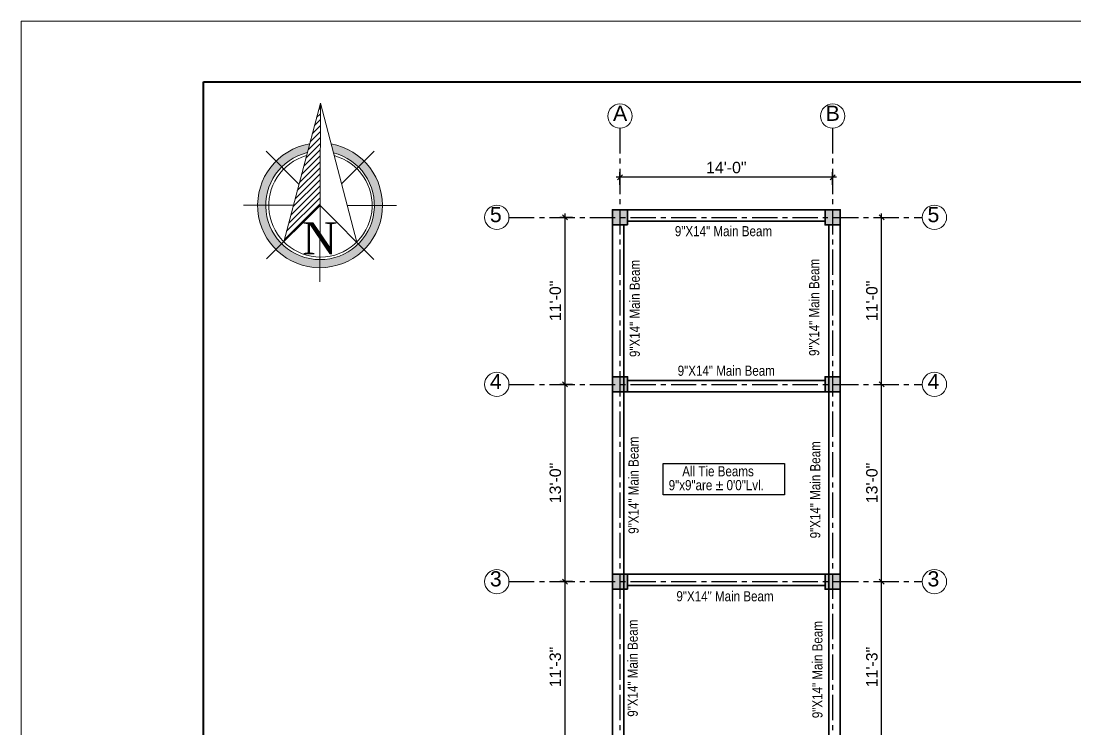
# Model space of a CAD drawing. Header units: inches. Extents: x 334224 to 340955, y 74691 to 79424.
# Drawn here: x 337781 to 338613, y 76376 to 76935 of the extents above; entities that cross this region are included whole.
import ezdxf

# ---------------------------------------------------------------- set-up
doc = ezdxf.new("R2010")
doc.units = ezdxf.units.IN
doc.header["$MEASUREMENT"] = 0
doc.linetypes.add('CENTERX2', pattern=[4, 2.5, -0.5, 0.5, -0.5])
doc.layers.get('Defpoints').update_dxf_attribs({"lineweight": 0})
for name, color, linetype, lineweight in [('base line', 201, 'Continuous', 40), ('hatch color 2', 33, 'Continuous', 9), ('tree', 92, 'Continuous', 0), ('Wall', 20, 'Continuous', 35)]:
    doc.layers.add(name, color=color, linetype=linetype, lineweight=lineweight)
for name, color, linetype in [('CENTERLINE', 252, 'CENTERX2'), ('dimension', 241, 'Continuous'), ('text', 113, 'Continuous')]:
    doc.layers.add(name, color=color, linetype=linetype)
doc.styles.add('dim', font='ARIALN.TTF')
doc.styles.get("Standard").update_dxf_attribs({"font": 'arial.ttf', "height": 9})
doc.dimstyles.new('NKs1-8', dxfattribs={"dimtxt": 6, "dimasz": 4, "dimexe": 4, "dimexo": 3, "dimgap": 3, "dimtad": 1, "dimdec": 0, "dimzin": 3, "dimlunit": 4, "dimtxsty": 'Standard', "dimblk": 'OBLIQUE', "dimcen": 0, "dimdle": 3, "dimclrd": 256, "dimclre": 256, "dimclrt": 256, "dimadec": 0, "dimazin": 0, "dimtfac": 1, "dimtdec": 0, "dimtix": 1, "dimtmove": 2, "dimatfit": 2, "dimfxl": 0, "dimlwd": -1, "dimlwe": -1, "dimarcsym": 0})

# ---------------------------------------------------------------- blocks, each defined once
blk = doc.blocks.new('north2')
at = {"layer": 'tree'}
h = blk.add_hatch(dxfattribs=at)
h.set_pattern_fill('ANSI31', color=256, scale=25, style=0)
h.set_pattern_definition([(45, (-27704.08, -7227.18), (-56.1266, 56.1266), [])])
h.paths.add_polyline_path([(-675, -681), (0, 0), (0, 1906)])
h = blk.add_hatch(color=256, dxfattribs=at)
h.paths.add_polyline_path([(-716, 716), (-823, 823, 0.198912), (-1164, 0), (-1013, 0, -0.198912)])
h.paths.add_polyline_path([(-823, 823), (-716, 716, -0.137283), (-240, 984), (-198, 1147, 0.154811)])
h.paths.add_polyline_path([(713, 720), (819, 827, 0.152968), (201, 1146), (244, 983, -0.135153)])
h.paths.add_polyline_path([(1013, 0), (1164, 0, 0.200103), (819, 827), (713, 720, -0.200103)])
h.paths.add_polyline_path([(1164, 0), (1013, 0, -0.198912), (716, -716), (823, -823, 0.198912)])
h.paths.add_polyline_path([(823, -823), (716, -716, -0.198912), (0, -1013), (0, -1164, 0.198912)])
h.paths.add_polyline_path([(0, -1164), (0, -1013, -0.197722), (-713, -720), (-819, -827, 0.197722)])
h.paths.add_polyline_path([(-819, -827), (-713, -720, -0.200103), (-1013, 0), (-1164, 0, 0.200103)])
for p, q in [((0, 1906), (-675, -681)), ((0, 1906), (686, -686)), ((0, -1427), (0, 1906)), ((-394, 394), (-1009, 1009)), ((1003, 1012), (398, 402)), ((-1427, 0), (-497, 0)), ((0, 0), (-995, -1004)), ((1009, -1009), (0, 0)), ((504, 0), (1427, 0))]:
    blk.add_line(p, q, dxfattribs=at)
for centre, radius, start, end in [((0, 0), 1164, 99.7994, 80.0504), ((0, 0), 1013, 103.7326, 76.0506), ((8, 0), 964, 105.8346, 74.9771)]:
    blk.add_arc(centre, radius, start, end, dxfattribs=at)
at = {"layer": 'tree', "insert": (-332, -315), "char_height": 600, "attachment_point": 1}
blk.add_mtext('{\\fTimes New Roman|b0|i0|c0|p18;N}', dxfattribs=at)
blk = doc.blocks.new('_OBLIQUE')
at = {"color": 0, "linetype": 'ByBlock'}
blk.add_line((-0.5, -0.5), (0.5, 0.5), dxfattribs=at)
blk = doc.blocks.new('*D383')
at = {"layer": 'Defpoints', "color": 0, "transparency": 16777216}
for p in [(338308.36, 76780.25), (338210.14, 76648.25), (338308.36, 76648.25)]:
    blk.add_point(p, dxfattribs=at)
at = {"layer": 'dimension', "transparency": 16777216}
for p, q in [((338210.14, 76783.25), (338210.14, 76645.25)), ((338216.14, 76780.25), (338206.14, 76780.25)), ((338216.14, 76648.25), (338206.14, 76648.25))]:
    blk.add_line(p, q, dxfattribs=at)
at = {"layer": 'dimension', "transparency": 16777216, "xscale": 4, "yscale": 4, "zscale": 4}
for p, rotation in [((338210.14, 76780.25), 90), ((338210.14, 76648.25), 270)]:
    blk.add_blockref('_OBLIQUE', p, dxfattribs=dict(at, rotation=rotation))
at = {"layer": 'dimension', "transparency": 16777216, "insert": (338202.55, 76714.25), "char_height": 9, "attachment_point": 5, "rotation": 90}
blk.add_mtext('11\'-0"', dxfattribs=at)
blk = doc.blocks.new('*D384')
at = {"layer": 'Defpoints', "color": 0, "transparency": 16777216}
for p in [(338308.36, 76648.25), (338210.14, 76492.25), (338308.36, 76492.25)]:
    blk.add_point(p, dxfattribs=at)
at = {"layer": 'dimension', "transparency": 16777216}
for p, q in [((338216.14, 76648.25), (338206.14, 76648.25)), ((338210.14, 76651.25), (338210.14, 76489.25)), ((338216.14, 76492.25), (338206.14, 76492.25))]:
    blk.add_line(p, q, dxfattribs=at)
at = {"layer": 'dimension', "transparency": 16777216, "xscale": 4, "yscale": 4, "zscale": 4}
for p, rotation in [((338210.14, 76648.25), 90), ((338210.14, 76492.25), 270)]:
    blk.add_blockref('_OBLIQUE', p, dxfattribs=dict(at, rotation=rotation))
at = {"layer": 'dimension', "transparency": 16777216, "insert": (338202.55, 76570.25), "char_height": 9, "attachment_point": 5, "rotation": 90}
blk.add_mtext('13\'-0"', dxfattribs=at)
blk = doc.blocks.new('*D385')
at = {"layer": 'Defpoints', "color": 0, "transparency": 16777216}
for p in [(338308.36, 76492.25), (338210.14, 76357.25), (338308.36, 76357.25)]:
    blk.add_point(p, dxfattribs=at)
at = {"layer": 'dimension', "transparency": 16777216}
for p, q in [((338216.14, 76492.25), (338206.14, 76492.25)), ((338210.14, 76495.25), (338210.14, 76354.25)), ((338216.14, 76357.25), (338206.14, 76357.25))]:
    blk.add_line(p, q, dxfattribs=at)
at = {"layer": 'dimension', "transparency": 16777216, "xscale": 4, "yscale": 4, "zscale": 4}
for p, rotation in [((338210.14, 76492.25), 90), ((338210.14, 76357.25), 270)]:
    blk.add_blockref('_OBLIQUE', p, dxfattribs=dict(at, rotation=rotation))
at = {"layer": 'dimension', "transparency": 16777216, "insert": (338202.55, 76424.75), "char_height": 9, "attachment_point": 5, "rotation": 90}
blk.add_mtext('11\'-3"', dxfattribs=at)
blk = doc.blocks.new('*D387')
at = {"layer": 'Defpoints', "color": 0, "transparency": 16777216}
for p in [(338253.59, 76812.02), (338253.59, 76733.72), (338421.59, 76721.72)]:
    blk.add_point(p, dxfattribs=at)
at = {"layer": 'dimension', "transparency": 16777216}
for p, q in [((338253.59, 76806.02), (338253.59, 76816.02)), ((338421.59, 76806.02), (338421.59, 76816.02)), ((338424.59, 76812.02), (338250.59, 76812.02))]:
    blk.add_line(p, q, dxfattribs=at)
at = {"layer": 'dimension', "transparency": 16777216, "xscale": 4, "yscale": 4, "zscale": 4, "rotation": 180}
blk.add_blockref('_OBLIQUE', (338253.59, 76812.02), dxfattribs=at)
at = {"layer": 'dimension', "transparency": 16777216, "xscale": 4, "yscale": 4, "zscale": 4}
blk.add_blockref('_OBLIQUE', (338421.59, 76812.02), dxfattribs=at)
at = {"layer": 'dimension', "transparency": 16777216, "insert": (338337.59, 76819.62), "char_height": 9, "attachment_point": 5}
blk.add_mtext('14\'-0"', dxfattribs=at)
blk = doc.blocks.new('*D389')
at = {"layer": 'Defpoints', "color": 0, "transparency": 16777216}
for p in [(338365.95, 76492.25), (338460.23, 76492.25), (338353.95, 76357.25)]:
    blk.add_point(p, dxfattribs=at)
at = {"layer": 'dimension', "transparency": 16777216}
for p, q in [((338454.23, 76492.25), (338464.23, 76492.25)), ((338460.23, 76354.25), (338460.23, 76495.25)), ((338454.23, 76357.25), (338464.23, 76357.25))]:
    blk.add_line(p, q, dxfattribs=at)
at = {"layer": 'dimension', "transparency": 16777216, "xscale": 4, "yscale": 4, "zscale": 4}
for p, rotation in [((338460.23, 76492.25), 90), ((338460.23, 76357.25), 270)]:
    blk.add_blockref('_OBLIQUE', p, dxfattribs=dict(at, rotation=rotation))
at = {"layer": 'dimension', "transparency": 16777216, "insert": (338452.63, 76424.75), "char_height": 9, "attachment_point": 5, "rotation": 90}
blk.add_mtext('11\'-3"', dxfattribs=at)
blk = doc.blocks.new('*D390')
at = {"layer": 'Defpoints', "color": 0, "transparency": 16777216}
for p in [(338365.95, 76648.25), (338460.23, 76648.25), (338365.95, 76492.25)]:
    blk.add_point(p, dxfattribs=at)
at = {"layer": 'dimension', "transparency": 16777216}
for p, q in [((338454.23, 76648.25), (338464.23, 76648.25)), ((338460.23, 76489.25), (338460.23, 76651.25)), ((338454.23, 76492.25), (338464.23, 76492.25))]:
    blk.add_line(p, q, dxfattribs=at)
at = {"layer": 'dimension', "transparency": 16777216, "xscale": 4, "yscale": 4, "zscale": 4}
for p, rotation in [((338460.23, 76648.25), 90), ((338460.23, 76492.25), 270)]:
    blk.add_blockref('_OBLIQUE', p, dxfattribs=dict(at, rotation=rotation))
at = {"layer": 'dimension', "transparency": 16777216, "insert": (338452.63, 76570.25), "char_height": 9, "attachment_point": 5, "rotation": 90}
blk.add_mtext('13\'-0"', dxfattribs=at)
blk = doc.blocks.new('*D391')
at = {"layer": 'Defpoints', "color": 0, "transparency": 16777216}
for p in [(338353.95, 76780.25), (338460.23, 76780.25), (338365.95, 76648.25)]:
    blk.add_point(p, dxfattribs=at)
at = {"layer": 'dimension', "transparency": 16777216}
for p, q in [((338460.23, 76645.25), (338460.23, 76783.25)), ((338454.23, 76780.25), (338464.23, 76780.25)), ((338454.23, 76648.25), (338464.23, 76648.25))]:
    blk.add_line(p, q, dxfattribs=at)
at = {"layer": 'dimension', "transparency": 16777216, "xscale": 4, "yscale": 4, "zscale": 4}
for p, rotation in [((338460.23, 76780.25), 90), ((338460.23, 76648.25), 270)]:
    blk.add_blockref('_OBLIQUE', p, dxfattribs=dict(at, rotation=rotation))
at = {"layer": 'dimension', "transparency": 16777216, "insert": (338452.63, 76714.25), "char_height": 9, "attachment_point": 5, "rotation": 90}
blk.add_mtext('11\'-0"', dxfattribs=at)
blk = doc.blocks.new('A$C33203FCC')
at = {"layer": 'text', "ltscale": 0.5}
blk.add_lwpolyline([(0, 24.64), (95.81, 24.64), (95.81, 0), (0, 0)], close=True, dxfattribs=at)
at = {"layer": 'text', "ltscale": 0.5, "style": 'dim'}
for s, p in [('All Tie Beams', (15.16, 14.53)), ('9"x9"are %%P 0\'0"Lvl.', (4.41, 3.54))]:
    blk.add_text(s, height=8, dxfattribs=at).set_placement(p)
blk = doc.blocks.new('Complete project')
at = {"layer": 'Wall'}
h = blk.add_hatch(color=256, dxfattribs=at)
h.dxf.hatch_style = 1
h.paths.add_polyline_path([(338247.58604, 76786.24529), (338247.58604, 76774.24529), (338259.58604, 76774.24529), (338259.58604, 76786.24529)])
h = blk.add_hatch(color=256, dxfattribs=at)
h.dxf.hatch_style = 1
h.paths.add_polyline_path([(338415.58604, 76786.24529), (338415.58604, 76774.24529), (338427.58604, 76774.24529), (338427.58604, 76786.24529)])
h = blk.add_hatch(color=256, dxfattribs=at)
h.dxf.hatch_style = 1
h.paths.add_polyline_path([(338247.58604, 76654.24529), (338247.58604, 76642.24529), (338259.58604, 76642.24529), (338259.58604, 76654.24529)])
h = blk.add_hatch(color=256, dxfattribs=at)
h.dxf.hatch_style = 1
h.paths.add_polyline_path([(338415.58604, 76654.24529), (338415.58604, 76642.24529), (338427.58604, 76642.24529), (338427.58604, 76654.24529)])
h = blk.add_hatch(color=256, dxfattribs=at)
h.dxf.hatch_style = 1
h.paths.add_polyline_path([(338247.58604, 76498.24529), (338247.58604, 76486.24529), (338259.58604, 76486.24529), (338259.58604, 76498.24529)])
h = blk.add_hatch(color=256, dxfattribs=at)
h.dxf.hatch_style = 1
h.paths.add_polyline_path([(338415.58604, 76498.24529), (338415.58604, 76486.24529), (338427.58604, 76486.24529), (338427.58604, 76498.24529)])
at = {"layer": 'base line'}
blk.add_lwpolyline([(337924.5002, 76887.48119), (340907.2202, 76887.48119), (340907.2202, 74739.00119), (337924.5002, 74739.00119)], close=True, dxfattribs=at)
at = {"layer": 'CENTERLINE', "ltscale": 8}
for p, q in [((338253.58604, 76850.73707), (338253.58604, 76155.91605)), ((338421.58604, 76850.73707), (338421.58604, 76155.91605)), ((338165.91792, 76780.24529), (338492.40695, 76780.24529)), ((338165.91792, 76648.24529), (338492.40695, 76648.24529)), ((338165.91792, 76492.24529), (338492.40695, 76492.24529))]:
    blk.add_line(p, q, dxfattribs=at)
at = {"layer": 'Defpoints', "ltscale": 0.5}
blk.add_lwpolyline([(337780.5002, 74691.00119), (340955.2202, 74691.00119), (340955.2202, 76935.48119), (337780.5002, 76935.48119)], close=True, dxfattribs=at)
at = {"layer": 'hatch color 2'}
for centre in [(338253.58604, 76860.34532), (338421.58604, 76860.34532), (338156.30968, 76780.24529), (338502.0152, 76780.24529), (338156.30968, 76648.24529), (338502.0152, 76648.24529), (338156.30968, 76492.24529), (338502.0152, 76492.24529)]:
    blk.add_circle(centre, 9.60825, dxfattribs=at)
at = {"layer": 'Wall'}
for p, q in [((338415.58604, 76786.24529), (338259.58604, 76786.24529)), ((338247.58604, 76774.24529), (338247.58604, 76231.24529)), ((338256.58604, 76774.24529), (338256.58604, 76231.24529)), ((338415.58604, 76777.24529), (338259.58604, 76777.24529)), ((338418.58604, 76231.24529), (338418.58604, 76774.24529)), ((338427.58604, 76231.24529), (338427.58604, 76774.24529)), ((338259.58604, 76651.24529), (338415.58604, 76651.24529)), ((338259.58604, 76642.24529), (338415.58604, 76642.24529)), ((338259.58604, 76498.24529), (338415.58604, 76498.24529)), ((338259.58604, 76489.24529), (338415.58604, 76489.24529))]:
    blk.add_line(p, q, dxfattribs=at)
for points in [[(338259.58604, 76774.24529), (338259.58604, 76786.24529), (338247.58604, 76786.24529), (338247.58604, 76774.24529), (338259.58604, 76774.24529)], [(338427.58604, 76774.24529), (338427.58604, 76786.24529), (338415.58604, 76786.24529), (338415.58604, 76774.24529), (338427.58604, 76774.24529)], [(338259.58604, 76642.24529), (338259.58604, 76654.24529), (338247.58604, 76654.24529), (338247.58604, 76642.24529), (338259.58604, 76642.24529)], [(338427.58604, 76642.24529), (338427.58604, 76654.24529), (338415.58604, 76654.24529), (338415.58604, 76642.24529), (338427.58604, 76642.24529)], [(338259.58604, 76486.24529), (338259.58604, 76498.24529), (338247.58604, 76498.24529), (338247.58604, 76486.24529), (338259.58604, 76486.24529)], [(338427.58604, 76486.24529), (338427.58604, 76498.24529), (338415.58604, 76498.24529), (338415.58604, 76486.24529), (338427.58604, 76486.24529)]]:
    blk.add_lwpolyline(points, dxfattribs=at)
at = {"color": 1}
blk.add_blockref('A$C33203FCC', (338287.63788, 76561.00805), dxfattribs=at)
at = {"layer": 'tree', "xscale": 0.0423566387904504, "yscale": 0.0423566387904504, "zscale": 0.0423566387904504, "rotation": 359.8259108389059}
blk.add_blockref('north2', (338016.68094, 76789.75178), dxfattribs=at)
at = {"layer": 'text', "color": 5, "ltscale": 0.5, "style": 'dim'}
for p in [(338296.96964, 76765.37046), (338299.17771, 76655.03953), (338298.17641, 76476.7157)]:
    blk.add_text('9"X14" Main Beam', height=8, dxfattribs=at).set_placement(p)
for p in [(338269.28559, 76669.83897), (338411.02744, 76670.6788), (338268.33059, 76530.08724), (338411.83195, 76526.47132), (338267.63605, 76385.42777), (338413.54806, 76384.30175)]:
    blk.add_text('9"X14" Main Beam', height=8, rotation=90, dxfattribs=at).set_placement(p)
at = {"layer": 'text', "char_height": 12, "width": 9.8989323, "attachment_point": 1}
for s, insert in [('A', (338248.12332, 76868.58581)), ('B', (338416.12332, 76868.58581)), ('5', (338150.84695, 76788.48578)), ('5', (338496.55248, 76788.48578)), ('4', (338150.84695, 76656.48578)), ('4', (338496.55248, 76656.48578)), ('3', (338150.84695, 76500.48578)), ('3', (338496.55248, 76500.48578))]:
    blk.add_mtext(s, dxfattribs=dict(at, insert=insert))
at = {"layer": 'dimension'}
dim = blk.add_linear_dim(base=(338253.58604, 76812.02089), p1=(338421.58604, 76721.71577), p2=(338253.58604, 76733.71577), dimstyle='NKs1-8', dxfattribs=at)
dim.commit()
dim.dimension.update_dxf_attribs({"geometry": '*D387', "text_midpoint": (338337.58604, 76819.61605)})
for base, p1, p2, picture, middle in [((338210.14327, 76648.24529), (338308.36325, 76780.24529), (338308.36325, 76648.24529), '*D383', (338202.54811, 76714.24529)), ((338460.22822, 76780.24529), (338365.9482, 76648.24529), (338353.9482, 76780.24529), '*D391', (338452.63306, 76714.24529)), ((338210.14327, 76492.24529), (338308.36325, 76648.24529), (338308.36325, 76492.24529), '*D384', (338202.54504, 76570.24529)), ((338460.22822, 76648.24529), (338365.9482, 76492.24529), (338365.9482, 76648.24529), '*D390', (338452.62999, 76570.24529)), ((338210.14327, 76357.24529), (338308.36325, 76492.24529), (338308.36325, 76357.24529), '*D385', (338202.54504, 76424.74529)), ((338460.22822, 76492.24529), (338353.9482, 76357.24529), (338365.9482, 76492.24529), '*D389', (338452.62999, 76424.74529))]:
    dim = blk.add_linear_dim(base=base, p1=p1, p2=p2, angle=90, dimstyle='NKs1-8', dxfattribs=at)
    dim.commit()
    dim.dimension.update_dxf_attribs({"geometry": picture, "text_midpoint": middle})

msp = doc.modelspace()

# ---------------------------------------------------------------- block references
at = {"layer": 'Wall', "linetype": 'ByBlock'}
msp.add_blockref('Complete project', (0, 0), dxfattribs=at)

doc.saveas('drawing.dxf')
